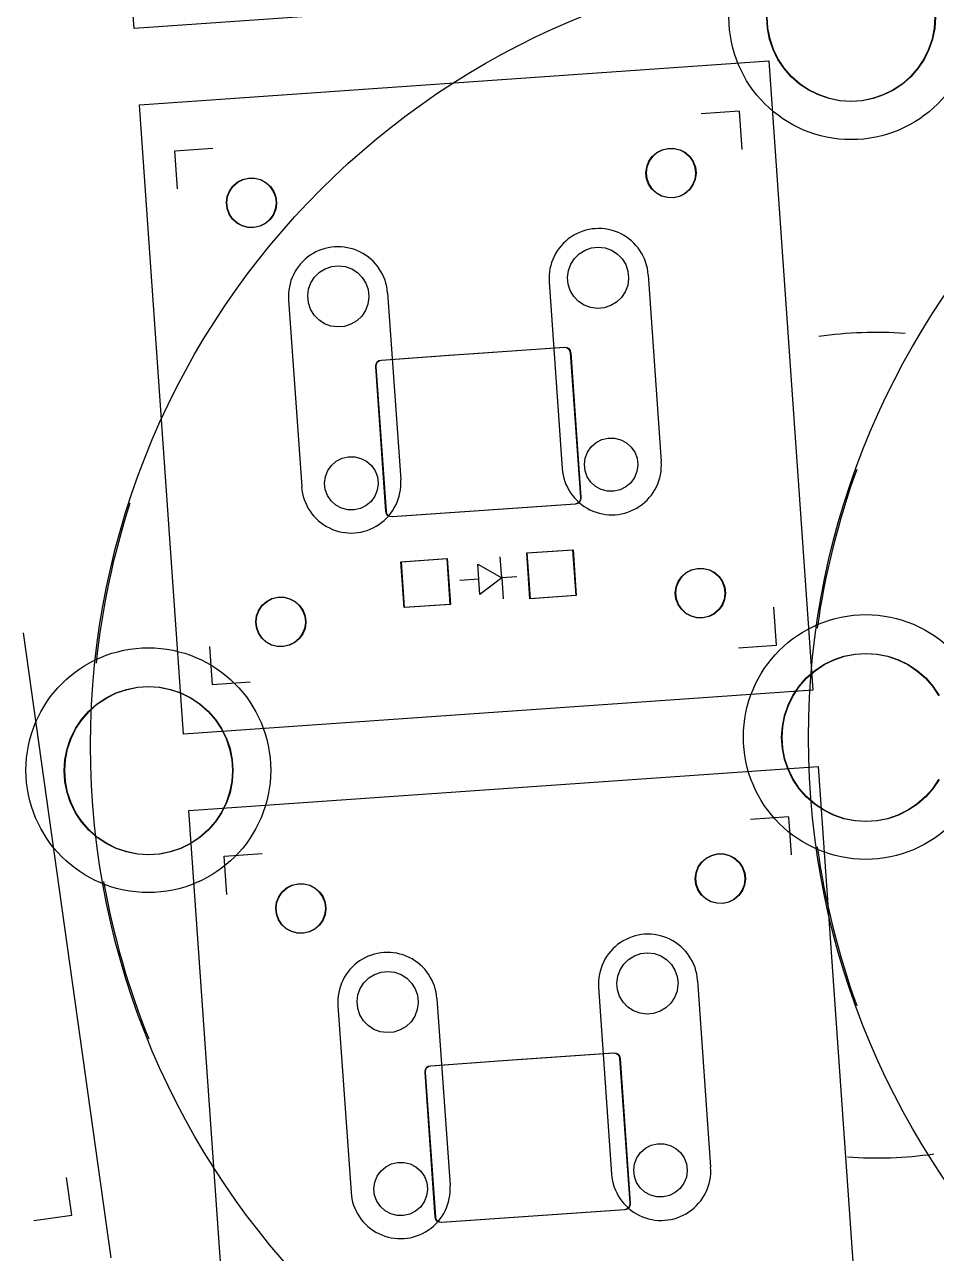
# Model space of a CAD drawing. Header units: inches. Extents: x 5 to 159, y 7 to 116.
# Drawn here: x 46.82 to 70.67, y 54.48 to 86.62 of the extents above; entities that cross this region are included whole.
import ezdxf

# ---------------------------------------------------------------- set-up
doc = ezdxf.new("R2010")
doc.units = ezdxf.units.IN
doc.header["$MEASUREMENT"] = 0
doc.layers.get('0').update_dxf_attribs({"color": 1})
doc.layers.add('KICAD_EXPORT', color=12, linetype='Continuous')
doc.layers.add('OUTLINE_CURVED', color=6, linetype='Continuous')

# ---------------------------------------------------------------- blocks, each defined once
blk = doc.blocks.new('switch')
for p, q in [((79.189, 28.239), (79.191, 23.339)), ((81.787, 28.239), (81.788, 23.34)), ((86.023, 28.239), (86.022, 23.34)), ((88.621, 28.239), (88.619, 23.339))]:
    blk.add_line(p, q)
for centre, start, end in [((80.488, 28.239), 0, 180.0351), ((87.322, 28.239), 359.9649, 180), ((80.489, 23.339), 180.0175, 0.0175), ((87.321, 23.339), 179.9825, 359.9825)]:
    blk.add_arc(centre, 1.299, start, end)

msp = doc.modelspace()

# ---------------------------------------------------------------- linework, layer by layer
at = {"layer": 'KICAD_EXPORT', "linetype": 'Continuous'}
for p, q in [((49.683, 86.514), (48.532, 102.974)), ((66.143, 87.665), (49.683, 86.514)), ((66.247, 86.521), (66.228, 86.808)), ((66.259, 86.521), (66.24, 86.808)), ((70.628, 86.808), (70.609, 86.521)), ((70.64, 86.808), (70.621, 86.521)), ((66.303, 86.239), (66.247, 86.521)), ((66.315, 86.239), (66.259, 86.521)), ((70.609, 86.521), (70.553, 86.239)), ((70.621, 86.521), (70.565, 86.239)), ((66.395, 85.966), (66.303, 86.239)), ((66.407, 85.966), (66.315, 86.239)), ((70.553, 86.239), (70.46, 85.966)), ((70.565, 86.239), (70.472, 85.966)), ((66.523, 85.708), (66.395, 85.966)), ((66.535, 85.708), (66.407, 85.966)), ((70.46, 85.966), (70.333, 85.708)), ((70.472, 85.966), (70.345, 85.708)), ((49.822, 84.519), (66.282, 85.67)), ((66.282, 85.67), (67.433, 69.21)), ((66.682, 85.469), (66.523, 85.708)), ((66.694, 85.469), (66.535, 85.708)), ((70.333, 85.708), (70.173, 85.469)), ((70.345, 85.708), (70.185, 85.469)), ((66.872, 85.253), (66.682, 85.469)), ((66.884, 85.253), (66.694, 85.469)), ((67.088, 85.063), (66.872, 85.253)), ((67.1, 85.063), (66.884, 85.253)), ((69.983, 85.253), (69.767, 85.063)), ((69.995, 85.253), (69.779, 85.063)), ((70.173, 85.469), (69.983, 85.253)), ((70.185, 85.469), (69.995, 85.253)), ((67.328, 84.903), (67.088, 85.063)), ((67.34, 84.903), (67.1, 85.063)), ((67.586, 84.776), (67.328, 84.903)), ((67.598, 84.776), (67.34, 84.903)), ((69.528, 84.903), (69.27, 84.776)), ((69.54, 84.903), (69.282, 84.776)), ((69.767, 85.063), (69.528, 84.903)), ((69.779, 85.063), (69.54, 84.903)), ((67.858, 84.683), (67.586, 84.776)), ((67.87, 84.683), (67.598, 84.776)), ((68.141, 84.627), (67.858, 84.683)), ((68.153, 84.627), (67.87, 84.683)), ((68.428, 84.608), (68.141, 84.627)), ((68.44, 84.608), (68.153, 84.627)), ((68.715, 84.627), (68.428, 84.608)), ((68.727, 84.627), (68.44, 84.608)), ((68.997, 84.683), (68.715, 84.627)), ((69.009, 84.683), (68.727, 84.627)), ((69.27, 84.776), (68.997, 84.683)), ((69.282, 84.776), (69.009, 84.683)), ((50.973, 68.059), (49.822, 84.519)), ((65.51, 84.351), (64.513, 84.282)), ((65.51, 84.351), (65.58, 83.354)), ((50.746, 83.319), (51.744, 83.389)), ((50.816, 82.321), (50.746, 83.319)), ((63.236, 83.17), (63.353, 83.272)), ((63.248, 83.17), (63.365, 83.272)), ((63.353, 83.272), (63.492, 83.344)), ((63.365, 83.272), (63.504, 83.344)), ((63.492, 83.344), (63.644, 83.38)), ((63.504, 83.344), (63.656, 83.38)), ((63.644, 83.38), (63.8, 83.38)), ((63.656, 83.38), (63.812, 83.38)), ((63.8, 83.38), (63.952, 83.342)), ((63.812, 83.38), (63.964, 83.342)), ((63.952, 83.342), (64.09, 83.269)), ((63.964, 83.342), (64.102, 83.269)), ((64.09, 83.269), (64.206, 83.165)), ((64.102, 83.269), (64.218, 83.165)), ((63.089, 82.896), (63.146, 83.042)), ((63.101, 82.896), (63.158, 83.042)), ((63.146, 83.042), (63.236, 83.17)), ((63.158, 83.042), (63.248, 83.17)), ((64.206, 83.165), (64.295, 83.036)), ((64.218, 83.165), (64.307, 83.036)), ((64.295, 83.036), (64.35, 82.89)), ((64.307, 83.036), (64.362, 82.89)), ((52.52, 82.564), (52.672, 82.601)), ((52.532, 82.564), (52.684, 82.601)), ((52.672, 82.601), (52.828, 82.6)), ((52.684, 82.601), (52.84, 82.6)), ((52.828, 82.6), (52.979, 82.562)), ((52.84, 82.6), (52.991, 82.562)), ((63.069, 82.742), (63.089, 82.896)), ((63.086, 82.586), (63.069, 82.742)), ((63.081, 82.742), (63.101, 82.896)), ((63.098, 82.586), (63.081, 82.742)), ((64.369, 82.721), (64.347, 82.567)), ((64.35, 82.89), (64.369, 82.735)), ((64.381, 82.721), (64.359, 82.567)), ((64.362, 82.89), (64.381, 82.735)), ((64.369, 82.735), (64.369, 82.721)), ((64.381, 82.735), (64.381, 82.721)), ((52.174, 82.262), (52.263, 82.39)), ((52.186, 82.262), (52.275, 82.39)), ((52.263, 82.39), (52.381, 82.493)), ((52.275, 82.39), (52.393, 82.493)), ((52.381, 82.493), (52.52, 82.564)), ((52.393, 82.493), (52.532, 82.564)), ((52.979, 82.562), (53.117, 82.489)), ((52.991, 82.562), (53.129, 82.489)), ((53.117, 82.489), (53.234, 82.385)), ((53.129, 82.489), (53.246, 82.385)), ((53.234, 82.385), (53.322, 82.256)), ((53.246, 82.385), (53.334, 82.256)), ((63.14, 82.44), (63.086, 82.586)), ((63.152, 82.44), (63.098, 82.586)), ((63.227, 82.31), (63.14, 82.44)), ((63.239, 82.31), (63.152, 82.44)), ((63.342, 82.205), (63.227, 82.31)), ((63.354, 82.205), (63.239, 82.31)), ((64.197, 82.295), (64.078, 82.193)), ((64.209, 82.295), (64.09, 82.193)), ((64.288, 82.422), (64.197, 82.295)), ((64.3, 82.422), (64.209, 82.295)), ((64.347, 82.567), (64.288, 82.422)), ((64.359, 82.567), (64.3, 82.422)), ((52.096, 81.962), (52.117, 82.117)), ((52.114, 81.807), (52.096, 81.962)), ((52.108, 81.962), (52.129, 82.117)), ((52.126, 81.807), (52.108, 81.962)), ((52.117, 82.117), (52.174, 82.262)), ((52.129, 82.117), (52.186, 82.262)), ((53.322, 82.256), (53.378, 82.11)), ((53.334, 82.256), (53.39, 82.11)), ((53.378, 82.11), (53.396, 81.955)), ((53.39, 82.11), (53.408, 81.955)), ((53.396, 81.955), (53.396, 81.942)), ((53.408, 81.955), (53.408, 81.942)), ((63.479, 82.13), (63.342, 82.205)), ((63.491, 82.13), (63.354, 82.205)), ((63.631, 82.091), (63.479, 82.13)), ((63.643, 82.091), (63.491, 82.13)), ((63.787, 82.088), (63.631, 82.091)), ((63.799, 82.088), (63.643, 82.091)), ((63.939, 82.123), (63.787, 82.088)), ((63.951, 82.123), (63.799, 82.088)), ((64.078, 82.193), (63.939, 82.123)), ((64.09, 82.193), (63.951, 82.123)), ((52.167, 81.66), (52.114, 81.807)), ((52.179, 81.66), (52.126, 81.807)), ((52.254, 81.53), (52.167, 81.66)), ((52.266, 81.53), (52.179, 81.66)), ((53.316, 81.642), (53.225, 81.515)), ((53.328, 81.642), (53.237, 81.515)), ((53.374, 81.787), (53.316, 81.642)), ((53.386, 81.787), (53.328, 81.642)), ((53.396, 81.942), (53.374, 81.787)), ((53.408, 81.942), (53.386, 81.787)), ((52.37, 81.425), (52.254, 81.53)), ((52.382, 81.425), (52.266, 81.53)), ((52.507, 81.351), (52.37, 81.425)), ((52.519, 81.351), (52.382, 81.425)), ((52.658, 81.311), (52.507, 81.351)), ((52.67, 81.311), (52.519, 81.351)), ((52.814, 81.309), (52.658, 81.311)), ((52.826, 81.309), (52.67, 81.311)), ((52.967, 81.344), (52.814, 81.309)), ((52.979, 81.344), (52.826, 81.309)), ((53.106, 81.414), (52.967, 81.344)), ((53.118, 81.414), (52.979, 81.344)), ((53.225, 81.515), (53.106, 81.414)), ((53.237, 81.515), (53.118, 81.414)), ((61.325, 80.625), (61.477, 80.719)), ((61.477, 80.719), (61.645, 80.776)), ((61.645, 80.776), (61.823, 80.795)), ((61.823, 80.795), (62, 80.774)), ((62, 80.774), (62.168, 80.714)), ((62.168, 80.714), (62.319, 80.618)), ((61.04, 80.183), (61.101, 80.35)), ((61.101, 80.35), (61.197, 80.5)), ((61.197, 80.5), (61.325, 80.625)), ((62.319, 80.618), (62.444, 80.492)), ((62.444, 80.492), (62.539, 80.34)), ((54.403, 80.014), (54.53, 80.138)), ((54.53, 80.138), (54.682, 80.232)), ((54.682, 80.232), (54.851, 80.289)), ((54.851, 80.289), (55.028, 80.308)), ((55.028, 80.308), (55.205, 80.287)), ((55.205, 80.287), (55.373, 80.227)), ((55.373, 80.227), (55.524, 80.131)), ((55.524, 80.131), (55.65, 80.005)), ((61.017, 80.006), (61.04, 80.183)), ((62.539, 80.34), (62.597, 80.172)), ((62.597, 80.172), (62.617, 79.995)), ((54.245, 79.696), (54.306, 79.864)), ((54.306, 79.864), (54.403, 80.014)), ((55.65, 80.005), (55.744, 79.854)), ((55.744, 79.854), (55.803, 79.685)), ((61.035, 79.828), (61.017, 80.006)), ((61.091, 79.659), (61.035, 79.828)), ((62.592, 79.796), (62.529, 79.629)), ((62.617, 79.972), (62.592, 79.796)), ((62.617, 79.995), (62.617, 79.972)), ((54.223, 79.519), (54.245, 79.696)), ((54.24, 79.342), (54.223, 79.519)), ((55.822, 79.486), (55.798, 79.309)), ((55.803, 79.685), (55.823, 79.508)), ((55.823, 79.508), (55.822, 79.486)), ((61.183, 79.507), (61.091, 79.659)), ((61.307, 79.378), (61.183, 79.507)), ((62.43, 79.48), (62.301, 79.357)), ((62.529, 79.629), (62.43, 79.48)), ((54.296, 79.172), (54.24, 79.342)), ((54.389, 79.02), (54.296, 79.172)), ((55.734, 79.142), (55.635, 78.994)), ((55.798, 79.309), (55.734, 79.142)), ((61.457, 79.281), (61.307, 79.378)), ((61.624, 79.218), (61.457, 79.281)), ((61.8, 79.195), (61.624, 79.218)), ((61.978, 79.211), (61.8, 79.195)), ((62.148, 79.266), (61.978, 79.211)), ((62.301, 79.357), (62.148, 79.266)), ((54.513, 78.892), (54.389, 79.02)), ((54.662, 78.794), (54.513, 78.892)), ((54.829, 78.732), (54.662, 78.794)), ((55.353, 78.779), (55.184, 78.724)), ((55.506, 78.871), (55.353, 78.779)), ((55.635, 78.994), (55.506, 78.871)), ((55.006, 78.708), (54.829, 78.732)), ((55.184, 78.724), (55.006, 78.708)), ((58.562, 78.013), (60.942, 78.179)), ((58.579, 78.015), (60.93, 78.179)), ((60.93, 78.179), (60.988, 78.172)), ((60.942, 78.179), (61, 78.172)), ((60.988, 78.172), (61.039, 78.143)), ((61, 78.172), (61.051, 78.143)), ((61.039, 78.143), (61.074, 78.096)), ((61.051, 78.143), (61.086, 78.096)), ((56.01, 77.742), (56.039, 77.793)), ((56.022, 77.742), (56.051, 77.793)), ((56.039, 77.793), (56.042, 77.795)), ((56.042, 77.795), (56.085, 77.829)), ((56.051, 77.793), (56.069, 77.807)), ((56.069, 77.807), (56.097, 77.829)), ((56.085, 77.829), (56.141, 77.844)), ((56.097, 77.829), (56.153, 77.844)), ((56.141, 77.844), (58.037, 77.977)), ((56.141, 77.844), (56.141, 77.844)), ((56.153, 77.844), (58.049, 77.977)), ((56.153, 77.844), (56.153, 77.844)), ((58.037, 77.977), (58.579, 78.015)), ((58.037, 77.977), (58.037, 77.977)), ((58.049, 77.977), (58.562, 78.013)), ((58.049, 77.977), (58.049, 77.977)), ((61.074, 78.096), (61.088, 78.045)), ((61.086, 78.096), (61.1, 78.045)), ((61.088, 78.045), (61.09, 78.04)), ((61.09, 78.04), (61.091, 78.028)), ((61.091, 78.028), (61.091, 78.028)), ((61.091, 78.028), (61.355, 74.249)), ((61.1, 78.045), (61.102, 78.04)), ((61.102, 78.04), (61.103, 78.028)), ((61.103, 78.028), (61.103, 78.028)), ((61.103, 78.028), (61.367, 74.249)), ((56.002, 77.684), (56.01, 77.742)), ((56.003, 77.672), (56.002, 77.684)), ((56.002, 77.684), (56.002, 77.684)), ((56.268, 73.881), (56.003, 77.672)), ((56.003, 77.672), (56.003, 77.672)), ((56.003, 77.672), (56.003, 77.672)), ((56.014, 77.684), (56.022, 77.742)), ((56.015, 77.672), (56.014, 77.684)), ((56.014, 77.684), (56.014, 77.684)), ((56.28, 73.881), (56.015, 77.672)), ((56.015, 77.672), (56.015, 77.672)), ((56.015, 77.672), (56.015, 77.672)), ((61.542, 75.437), (61.639, 75.575)), ((61.639, 75.575), (61.766, 75.686)), ((61.766, 75.686), (61.915, 75.763)), ((61.915, 75.763), (62.079, 75.802)), ((62.079, 75.802), (62.247, 75.801)), ((62.247, 75.801), (62.41, 75.76)), ((62.41, 75.76), (62.559, 75.681)), ((62.559, 75.681), (62.684, 75.569)), ((62.684, 75.569), (62.779, 75.431)), ((54.971, 75.199), (55.12, 75.276)), ((55.12, 75.276), (55.284, 75.315)), ((55.284, 75.315), (55.452, 75.314)), ((55.452, 75.314), (55.615, 75.273)), ((55.615, 75.273), (55.764, 75.195)), ((61.459, 75.114), (61.481, 75.281)), ((61.481, 75.281), (61.542, 75.437)), ((62.779, 75.431), (62.839, 75.274)), ((62.839, 75.274), (62.859, 75.107)), ((54.686, 74.794), (54.748, 74.951)), ((54.748, 74.951), (54.844, 75.088)), ((54.844, 75.088), (54.971, 75.199)), ((55.764, 75.195), (55.89, 75.083)), ((55.89, 75.083), (55.985, 74.944)), ((55.985, 74.944), (56.044, 74.787)), ((61.478, 74.947), (61.459, 75.114)), ((61.535, 74.789), (61.478, 74.947)), ((62.835, 74.925), (62.772, 74.769)), ((62.859, 75.092), (62.835, 74.925)), ((62.859, 75.107), (62.859, 75.092)), ((54.665, 74.627), (54.686, 74.794)), ((54.683, 74.46), (54.665, 74.627)), ((56.064, 74.605), (56.041, 74.439)), ((56.044, 74.787), (56.064, 74.62)), ((56.064, 74.62), (56.064, 74.605)), ((61.629, 74.649), (61.535, 74.789)), ((61.754, 74.536), (61.629, 74.649)), ((62.674, 74.633), (62.546, 74.524)), ((62.772, 74.769), (62.674, 74.633)), ((54.741, 74.302), (54.683, 74.46)), ((54.835, 74.163), (54.741, 74.302)), ((55.978, 74.283), (55.88, 74.146)), ((56.041, 74.439), (55.978, 74.283)), ((61.355, 74.249), (61.355, 74.249)), ((61.355, 74.249), (61.355, 74.249)), ((61.355, 74.249), (61.356, 74.237)), ((61.367, 74.249), (61.367, 74.249)), ((61.367, 74.249), (61.367, 74.249)), ((61.367, 74.249), (61.368, 74.237)), ((61.901, 74.456), (61.754, 74.536)), ((62.064, 74.413), (61.901, 74.456)), ((62.232, 74.41), (62.064, 74.413)), ((62.396, 74.448), (62.232, 74.41)), ((62.546, 74.524), (62.396, 74.448)), ((54.959, 74.049), (54.835, 74.163)), ((55.107, 73.969), (54.959, 74.049)), ((55.269, 73.926), (55.107, 73.969)), ((55.438, 73.924), (55.269, 73.926)), ((55.602, 73.961), (55.438, 73.924)), ((55.752, 74.037), (55.602, 73.961)), ((55.88, 74.146), (55.752, 74.037)), ((61.217, 74.077), (56.428, 73.742)), ((61.229, 74.077), (56.44, 73.742)), ((61.273, 74.092), (61.217, 74.077)), ((61.217, 74.077), (61.217, 74.077)), ((61.285, 74.092), (61.229, 74.077)), ((61.229, 74.077), (61.229, 74.077)), ((61.319, 74.128), (61.273, 74.092)), ((61.331, 74.128), (61.285, 74.092)), ((61.348, 74.179), (61.319, 74.128)), ((61.36, 74.179), (61.331, 74.128)), ((61.356, 74.237), (61.348, 74.179)), ((61.368, 74.237), (61.36, 74.179)), ((56.284, 73.825), (56.268, 73.881)), ((56.296, 73.825), (56.28, 73.881)), ((56.319, 73.778), (56.284, 73.825)), ((56.331, 73.778), (56.296, 73.825)), ((56.37, 73.749), (56.319, 73.778)), ((56.382, 73.749), (56.331, 73.778)), ((56.428, 73.742), (56.37, 73.749)), ((56.44, 73.742), (56.382, 73.749)), ((56.661, 72.568), (57.858, 72.651)), ((56.673, 72.568), (57.87, 72.651)), ((57.858, 72.651), (57.942, 71.454)), ((57.87, 72.651), (57.954, 71.454)), ((59.296, 72.151), (59.258, 72.699)), ((59.953, 72.798), (61.15, 72.882)), ((60.036, 71.601), (59.953, 72.798)), ((59.965, 72.798), (61.162, 72.882)), ((60.048, 71.601), (59.965, 72.798)), ((61.15, 72.882), (61.234, 71.685)), ((61.162, 72.882), (61.246, 71.685)), ((56.744, 71.371), (56.661, 72.568)), ((56.756, 71.371), (56.673, 72.568)), ((58.67, 72.508), (59.296, 72.151)), ((58.726, 71.71), (58.67, 72.508)), ((64.122, 72.287), (64.26, 72.359)), ((64.134, 72.287), (64.272, 72.359)), ((64.26, 72.359), (64.412, 72.395)), ((64.272, 72.359), (64.424, 72.395)), ((64.412, 72.395), (64.568, 72.394)), ((64.424, 72.395), (64.58, 72.394)), ((64.568, 72.394), (64.72, 72.356)), ((64.58, 72.394), (64.732, 72.356)), ((64.72, 72.356), (64.858, 72.283)), ((64.732, 72.356), (64.87, 72.283)), ((58.698, 72.109), (58.199, 72.074)), ((59.296, 72.151), (58.726, 71.71)), ((59.695, 72.178), (59.296, 72.151)), ((59.296, 72.151), (59.335, 71.602)), ((63.857, 71.911), (63.914, 72.056)), ((63.869, 71.911), (63.926, 72.056)), ((63.914, 72.056), (64.004, 72.184)), ((63.926, 72.056), (64.016, 72.184)), ((64.004, 72.184), (64.122, 72.287)), ((64.016, 72.184), (64.134, 72.287)), ((64.858, 72.283), (64.975, 72.179)), ((64.87, 72.283), (64.987, 72.179)), ((64.975, 72.179), (65.063, 72.05)), ((64.987, 72.179), (65.075, 72.05)), ((65.063, 72.05), (65.118, 71.904)), ((65.075, 72.05), (65.13, 71.904)), ((61.234, 71.685), (60.036, 71.601)), ((61.246, 71.685), (60.048, 71.601)), ((63.837, 71.756), (63.857, 71.911)), ((63.854, 71.601), (63.837, 71.756)), ((63.849, 71.756), (63.869, 71.911)), ((63.866, 71.601), (63.849, 71.756)), ((65.137, 71.736), (65.115, 71.581)), ((65.118, 71.904), (65.137, 71.749)), ((65.149, 71.736), (65.127, 71.581)), ((65.13, 71.904), (65.149, 71.749)), ((65.137, 71.749), (65.137, 71.736)), ((65.149, 71.749), (65.149, 71.736)), ((52.94, 71.301), (53.03, 71.429)), ((52.952, 71.301), (53.042, 71.429)), ((53.03, 71.429), (53.148, 71.532)), ((53.042, 71.429), (53.16, 71.532)), ((53.148, 71.532), (53.286, 71.604)), ((53.16, 71.532), (53.298, 71.604)), ((53.286, 71.604), (53.438, 71.64)), ((53.298, 71.604), (53.45, 71.64)), ((53.438, 71.64), (53.594, 71.639)), ((53.45, 71.64), (53.606, 71.639)), ((53.594, 71.639), (53.746, 71.601)), ((53.606, 71.639), (53.758, 71.601)), ((53.746, 71.601), (53.884, 71.528)), ((53.758, 71.601), (53.896, 71.528)), ((53.884, 71.528), (54, 71.424)), ((53.896, 71.528), (54.012, 71.424)), ((54, 71.424), (54.089, 71.295)), ((54.012, 71.424), (54.101, 71.295)), ((57.942, 71.454), (56.744, 71.371)), ((57.954, 71.454), (56.756, 71.371)), ((63.908, 71.454), (63.854, 71.601)), ((63.92, 71.454), (63.866, 71.601)), ((63.995, 71.325), (63.908, 71.454)), ((64.007, 71.325), (63.92, 71.454)), ((65.057, 71.436), (64.965, 71.309)), ((65.069, 71.436), (64.977, 71.309)), ((65.115, 71.581), (65.057, 71.436)), ((65.127, 71.581), (65.069, 71.436)), ((66.487, 70.385), (66.417, 71.383)), ((52.863, 71.001), (52.883, 71.156)), ((52.875, 71.001), (52.895, 71.156)), ((52.883, 71.156), (52.94, 71.301)), ((52.895, 71.156), (52.952, 71.301)), ((54.089, 71.295), (54.144, 71.149)), ((54.101, 71.295), (54.156, 71.149)), ((54.144, 71.149), (54.163, 70.994)), ((54.156, 71.149), (54.175, 70.994)), ((64.11, 71.219), (63.995, 71.325)), ((64.122, 71.219), (64.007, 71.325)), ((64.248, 71.145), (64.11, 71.219)), ((64.26, 71.145), (64.122, 71.219)), ((64.399, 71.105), (64.248, 71.145)), ((64.411, 71.105), (64.26, 71.145)), ((64.555, 71.103), (64.399, 71.105)), ((64.567, 71.103), (64.411, 71.105)), ((64.707, 71.138), (64.555, 71.103)), ((64.719, 71.138), (64.567, 71.103)), ((64.847, 71.208), (64.707, 71.138)), ((64.859, 71.208), (64.719, 71.138)), ((64.965, 71.309), (64.847, 71.208)), ((64.977, 71.309), (64.859, 71.208)), ((46.78, 70.707), (49.076, 54.367)), ((52.88, 70.846), (52.863, 71.001)), ((52.892, 70.846), (52.875, 71.001)), ((52.934, 70.699), (52.88, 70.846)), ((52.946, 70.699), (52.892, 70.846)), ((54.141, 70.826), (54.082, 70.681)), ((54.153, 70.826), (54.094, 70.681)), ((54.163, 70.981), (54.141, 70.826)), ((54.175, 70.981), (54.153, 70.826)), ((54.163, 70.994), (54.163, 70.981)), ((54.175, 70.994), (54.175, 70.981)), ((53.021, 70.57), (52.934, 70.699)), ((53.033, 70.57), (52.946, 70.699)), ((53.136, 70.464), (53.021, 70.57)), ((53.148, 70.464), (53.033, 70.57)), ((53.274, 70.39), (53.136, 70.464)), ((53.286, 70.39), (53.148, 70.464)), ((53.425, 70.35), (53.274, 70.39)), ((53.437, 70.35), (53.286, 70.39)), ((53.873, 70.453), (53.733, 70.383)), ((53.885, 70.453), (53.745, 70.383)), ((53.991, 70.554), (53.873, 70.453)), ((54.003, 70.554), (53.885, 70.453)), ((54.082, 70.681), (53.991, 70.554)), ((54.094, 70.681), (54.003, 70.554)), ((65.489, 70.316), (66.487, 70.385)), ((51.653, 70.351), (51.723, 69.353)), ((53.581, 70.348), (53.425, 70.35)), ((53.593, 70.348), (53.437, 70.35)), ((53.733, 70.383), (53.581, 70.348)), ((53.745, 70.383), (53.593, 70.348)), ((67.977, 70.005), (68.249, 70.098)), ((67.989, 70.005), (68.261, 70.098)), ((68.249, 70.098), (68.532, 70.154)), ((68.261, 70.098), (68.544, 70.154)), ((68.532, 70.154), (68.819, 70.173)), ((68.544, 70.154), (68.831, 70.173)), ((68.819, 70.173), (69.106, 70.154)), ((68.831, 70.173), (69.118, 70.154)), ((69.106, 70.154), (69.388, 70.098)), ((69.118, 70.154), (69.4, 70.098)), ((69.388, 70.098), (69.661, 70.005)), ((69.4, 70.098), (69.673, 70.005)), ((67.48, 69.718), (67.719, 69.878)), ((67.492, 69.718), (67.731, 69.878)), ((67.719, 69.878), (67.977, 70.005)), ((67.731, 69.878), (67.989, 70.005)), ((69.661, 70.005), (69.919, 69.878)), ((69.673, 70.005), (69.931, 69.878)), ((69.919, 69.878), (70.158, 69.718)), ((69.931, 69.878), (70.17, 69.718)), ((52.721, 69.423), (51.723, 69.353)), ((67.073, 69.312), (67.263, 69.528)), ((67.085, 69.312), (67.275, 69.528)), ((67.263, 69.528), (67.48, 69.718)), ((67.275, 69.528), (67.492, 69.718)), ((70.158, 69.718), (70.374, 69.528)), ((70.17, 69.718), (70.386, 69.528)), ((70.374, 69.528), (70.564, 69.312)), ((70.386, 69.528), (70.576, 69.312)), ((48.954, 69.01), (49.212, 69.137)), ((48.966, 69.01), (49.224, 69.137)), ((49.212, 69.137), (49.485, 69.23)), ((49.224, 69.137), (49.497, 69.23)), ((49.485, 69.23), (49.767, 69.286)), ((49.497, 69.23), (49.779, 69.286)), ((49.767, 69.286), (50.054, 69.305)), ((49.779, 69.286), (50.066, 69.305)), ((50.054, 69.305), (50.341, 69.286)), ((50.066, 69.305), (50.353, 69.286)), ((50.341, 69.286), (50.624, 69.23)), ((50.353, 69.286), (50.636, 69.23)), ((50.624, 69.23), (50.896, 69.137)), ((50.636, 69.23), (50.908, 69.137)), ((50.896, 69.137), (51.154, 69.01)), ((50.908, 69.137), (51.166, 69.01)), ((67.433, 69.21), (50.973, 68.059)), ((66.914, 69.073), (67.073, 69.312)), ((66.926, 69.073), (67.085, 69.312)), ((70.564, 69.312), (70.724, 69.073)), ((70.576, 69.312), (70.736, 69.073)), ((48.499, 68.661), (48.715, 68.85)), ((48.511, 68.661), (48.727, 68.85)), ((48.715, 68.85), (48.954, 69.01)), ((48.727, 68.85), (48.966, 69.01)), ((51.154, 69.01), (51.393, 68.85)), ((51.166, 69.01), (51.405, 68.85)), ((51.393, 68.85), (51.61, 68.661)), ((51.405, 68.85), (51.622, 68.661)), ((66.694, 68.542), (66.786, 68.815)), ((66.706, 68.542), (66.798, 68.815)), ((66.786, 68.815), (66.914, 69.073)), ((66.798, 68.815), (66.926, 69.073)), ((48.309, 68.444), (48.499, 68.661)), ((48.321, 68.444), (48.511, 68.661)), ((51.61, 68.661), (51.8, 68.444)), ((51.622, 68.661), (51.812, 68.444)), ((66.638, 68.26), (66.694, 68.542)), ((66.65, 68.26), (66.706, 68.542)), ((48.022, 67.947), (48.149, 68.205)), ((48.034, 67.947), (48.161, 68.205)), ((48.149, 68.205), (48.309, 68.444)), ((48.161, 68.205), (48.321, 68.444)), ((51.8, 68.444), (51.959, 68.205)), ((51.812, 68.444), (51.971, 68.205)), ((51.959, 68.205), (52.087, 67.947)), ((51.971, 68.205), (52.099, 67.947)), ((66.619, 67.973), (66.638, 68.26)), ((66.631, 67.973), (66.65, 68.26)), ((47.929, 67.674), (48.022, 67.947)), ((47.941, 67.674), (48.034, 67.947)), ((52.087, 67.947), (52.179, 67.674)), ((52.099, 67.947), (52.191, 67.674)), ((66.638, 67.686), (66.619, 67.973)), ((66.65, 67.686), (66.631, 67.973)), ((47.873, 67.392), (47.929, 67.674)), ((47.885, 67.392), (47.941, 67.674)), ((52.179, 67.674), (52.235, 67.392)), ((52.191, 67.674), (52.247, 67.392)), ((66.694, 67.403), (66.638, 67.686)), ((66.706, 67.403), (66.65, 67.686)), ((47.854, 67.105), (47.873, 67.392)), ((47.866, 67.105), (47.885, 67.392)), ((51.113, 66.064), (67.573, 67.215)), ((52.235, 67.392), (52.254, 67.105)), ((52.247, 67.392), (52.266, 67.105)), ((66.786, 67.131), (66.694, 67.403)), ((66.798, 67.131), (66.706, 67.403)), ((67.573, 67.215), (68.724, 50.755)), ((47.873, 66.818), (47.854, 67.105)), ((47.885, 66.818), (47.866, 67.105)), ((52.254, 67.105), (52.235, 66.818)), ((52.266, 67.105), (52.247, 66.818)), ((66.914, 66.873), (66.786, 67.131)), ((66.926, 66.873), (66.798, 67.131)), ((67.073, 66.633), (66.914, 66.873)), ((67.085, 66.633), (66.926, 66.873)), ((70.724, 66.873), (70.564, 66.633)), ((70.736, 66.873), (70.576, 66.633)), ((47.929, 66.536), (47.873, 66.818)), ((47.941, 66.536), (47.885, 66.818)), ((48.022, 66.263), (47.929, 66.536)), ((48.034, 66.263), (47.941, 66.536)), ((52.179, 66.536), (52.087, 66.263)), ((52.191, 66.536), (52.099, 66.263)), ((52.235, 66.818), (52.179, 66.536)), ((52.247, 66.818), (52.191, 66.536)), ((67.263, 66.417), (67.073, 66.633)), ((67.275, 66.417), (67.085, 66.633)), ((70.564, 66.633), (70.374, 66.417)), ((70.576, 66.633), (70.386, 66.417)), ((48.149, 66.005), (48.022, 66.263)), ((48.161, 66.005), (48.034, 66.263)), ((52.087, 66.263), (51.959, 66.005)), ((52.099, 66.263), (51.971, 66.005)), ((67.48, 66.227), (67.263, 66.417)), ((67.492, 66.227), (67.275, 66.417)), ((67.719, 66.068), (67.48, 66.227)), ((67.731, 66.068), (67.492, 66.227)), ((70.158, 66.227), (69.919, 66.068)), ((70.17, 66.227), (69.931, 66.068)), ((70.374, 66.417), (70.158, 66.227)), ((70.386, 66.417), (70.17, 66.227)), ((48.309, 65.766), (48.149, 66.005)), ((48.321, 65.766), (48.161, 66.005)), ((52.264, 49.604), (51.113, 66.064)), ((51.959, 66.005), (51.8, 65.766)), ((51.971, 66.005), (51.812, 65.766)), ((66.801, 65.896), (65.803, 65.827)), ((66.801, 65.896), (66.871, 64.899)), ((67.977, 65.94), (67.719, 66.068)), ((67.989, 65.94), (67.731, 66.068)), ((68.249, 65.848), (67.977, 65.94)), ((68.261, 65.848), (67.989, 65.94)), ((69.661, 65.94), (69.388, 65.848)), ((69.673, 65.94), (69.4, 65.848)), ((69.919, 66.068), (69.661, 65.94)), ((69.931, 66.068), (69.673, 65.94)), ((48.499, 65.549), (48.309, 65.766)), ((48.511, 65.549), (48.321, 65.766)), ((51.8, 65.766), (51.61, 65.549)), ((51.812, 65.766), (51.622, 65.549)), ((68.532, 65.792), (68.249, 65.848)), ((68.544, 65.792), (68.261, 65.848)), ((68.819, 65.773), (68.532, 65.792)), ((68.831, 65.773), (68.544, 65.792)), ((69.106, 65.792), (68.819, 65.773)), ((69.118, 65.792), (68.831, 65.773)), ((69.388, 65.848), (69.106, 65.792)), ((69.4, 65.848), (69.118, 65.792)), ((48.715, 65.36), (48.499, 65.549)), ((48.727, 65.36), (48.511, 65.549)), ((48.954, 65.2), (48.715, 65.36)), ((48.966, 65.2), (48.727, 65.36)), ((51.393, 65.36), (51.154, 65.2)), ((51.405, 65.36), (51.166, 65.2)), ((51.61, 65.549), (51.393, 65.36)), ((51.622, 65.549), (51.405, 65.36)), ((49.212, 65.072), (48.954, 65.2)), ((49.224, 65.072), (48.966, 65.2)), ((49.485, 64.98), (49.212, 65.072)), ((49.497, 64.98), (49.224, 65.072)), ((49.767, 64.924), (49.485, 64.98)), ((49.779, 64.924), (49.497, 64.98)), ((50.054, 64.905), (49.767, 64.924)), ((50.066, 64.905), (49.779, 64.924)), ((50.341, 64.924), (50.054, 64.905)), ((50.353, 64.924), (50.066, 64.905)), ((50.624, 64.98), (50.341, 64.924)), ((50.636, 64.98), (50.353, 64.924)), ((50.896, 65.072), (50.624, 64.98)), ((50.908, 65.072), (50.636, 64.98)), ((51.154, 65.2), (50.896, 65.072)), ((51.166, 65.2), (50.908, 65.072)), ((52.037, 64.864), (53.035, 64.934)), ((64.783, 64.889), (64.935, 64.926)), ((64.795, 64.889), (64.947, 64.926)), ((64.935, 64.926), (65.091, 64.925)), ((64.947, 64.926), (65.103, 64.925)), ((65.091, 64.925), (65.242, 64.887)), ((65.103, 64.925), (65.254, 64.887)), ((52.107, 63.866), (52.037, 64.864)), ((64.436, 64.587), (64.526, 64.715)), ((64.448, 64.587), (64.538, 64.715)), ((64.526, 64.715), (64.644, 64.818)), ((64.538, 64.715), (64.656, 64.818)), ((64.644, 64.818), (64.783, 64.889)), ((64.656, 64.818), (64.795, 64.889)), ((65.242, 64.887), (65.38, 64.814)), ((65.254, 64.887), (65.392, 64.814)), ((65.38, 64.814), (65.497, 64.71)), ((65.392, 64.814), (65.509, 64.71)), ((65.497, 64.71), (65.585, 64.581)), ((65.509, 64.71), (65.597, 64.581)), ((64.359, 64.287), (64.38, 64.442)), ((64.376, 64.131), (64.359, 64.287)), ((64.371, 64.287), (64.392, 64.442)), ((64.388, 64.131), (64.371, 64.287)), ((64.38, 64.442), (64.436, 64.587)), ((64.392, 64.442), (64.448, 64.587)), ((65.585, 64.581), (65.641, 64.435)), ((65.597, 64.581), (65.653, 64.435)), ((65.641, 64.435), (65.659, 64.28)), ((65.653, 64.435), (65.671, 64.28)), ((65.659, 64.28), (65.659, 64.266)), ((65.671, 64.28), (65.671, 64.266)), ((53.554, 63.935), (53.672, 64.038)), ((53.566, 63.935), (53.684, 64.038)), ((53.672, 64.038), (53.81, 64.11)), ((53.684, 64.038), (53.822, 64.11)), ((53.81, 64.11), (53.962, 64.146)), ((53.822, 64.11), (53.974, 64.146)), ((53.962, 64.146), (54.118, 64.145)), ((53.974, 64.146), (54.13, 64.145)), ((54.118, 64.145), (54.27, 64.107)), ((54.13, 64.145), (54.282, 64.107)), ((54.27, 64.107), (54.408, 64.034)), ((54.282, 64.107), (54.42, 64.034)), ((54.408, 64.034), (54.524, 63.93)), ((54.42, 64.034), (54.536, 63.93)), ((64.43, 63.985), (64.376, 64.131)), ((64.442, 63.985), (64.388, 64.131)), ((64.517, 63.855), (64.43, 63.985)), ((64.529, 63.855), (64.442, 63.985)), ((65.579, 63.967), (65.488, 63.84)), ((65.591, 63.967), (65.5, 63.84)), ((65.637, 64.112), (65.579, 63.967)), ((65.649, 64.112), (65.591, 63.967)), ((65.659, 64.266), (65.637, 64.112)), ((65.671, 64.266), (65.649, 64.112)), ((53.387, 63.507), (53.407, 63.662)), ((53.399, 63.507), (53.419, 63.662)), ((53.407, 63.662), (53.464, 63.807)), ((53.419, 63.662), (53.476, 63.807)), ((53.464, 63.807), (53.554, 63.935)), ((53.476, 63.807), (53.566, 63.935)), ((54.524, 63.93), (54.613, 63.801)), ((54.536, 63.93), (54.625, 63.801)), ((54.613, 63.801), (54.668, 63.655)), ((54.625, 63.801), (54.68, 63.655)), ((54.668, 63.655), (54.687, 63.5)), ((54.68, 63.655), (54.699, 63.5)), ((64.633, 63.75), (64.517, 63.855)), ((64.645, 63.75), (64.529, 63.855)), ((64.77, 63.676), (64.633, 63.75)), ((64.782, 63.676), (64.645, 63.75)), ((64.921, 63.636), (64.77, 63.676)), ((64.933, 63.636), (64.782, 63.676)), ((65.077, 63.633), (64.921, 63.636)), ((65.089, 63.633), (64.933, 63.636)), ((65.229, 63.668), (65.077, 63.633)), ((65.241, 63.668), (65.089, 63.633)), ((65.369, 63.739), (65.229, 63.668)), ((65.381, 63.739), (65.241, 63.668)), ((65.488, 63.84), (65.369, 63.739)), ((65.5, 63.84), (65.381, 63.739)), ((53.404, 63.352), (53.387, 63.507)), ((53.416, 63.352), (53.399, 63.507)), ((53.458, 63.205), (53.404, 63.352)), ((53.47, 63.205), (53.416, 63.352)), ((54.665, 63.332), (54.607, 63.187)), ((54.677, 63.332), (54.619, 63.187)), ((54.687, 63.487), (54.665, 63.332)), ((54.699, 63.487), (54.677, 63.332)), ((54.687, 63.5), (54.687, 63.487)), ((54.699, 63.5), (54.699, 63.487)), ((53.545, 63.076), (53.458, 63.205)), ((53.557, 63.076), (53.47, 63.205)), ((53.66, 62.97), (53.545, 63.076)), ((53.672, 62.97), (53.557, 63.076)), ((54.515, 63.06), (54.397, 62.959)), ((54.527, 63.06), (54.409, 62.959)), ((54.607, 63.187), (54.515, 63.06)), ((54.619, 63.187), (54.527, 63.06)), ((53.798, 62.896), (53.66, 62.97)), ((53.81, 62.896), (53.672, 62.97)), ((53.949, 62.856), (53.798, 62.896)), ((53.961, 62.856), (53.81, 62.896)), ((54.105, 62.854), (53.949, 62.856)), ((54.117, 62.854), (53.961, 62.856)), ((54.257, 62.889), (54.105, 62.854)), ((54.269, 62.889), (54.117, 62.854)), ((54.397, 62.959), (54.257, 62.889)), ((54.409, 62.959), (54.269, 62.889)), ((62.391, 61.895), (62.488, 62.045)), ((62.488, 62.045), (62.615, 62.17)), ((62.615, 62.17), (62.767, 62.264)), ((62.767, 62.264), (62.936, 62.321)), ((62.936, 62.321), (63.113, 62.34)), ((63.113, 62.34), (63.29, 62.319)), ((63.29, 62.319), (63.458, 62.259)), ((63.458, 62.259), (63.609, 62.163)), ((63.609, 62.163), (63.735, 62.037)), ((63.735, 62.037), (63.829, 61.885)), ((55.821, 61.684), (55.973, 61.777)), ((55.973, 61.777), (56.141, 61.834)), ((56.141, 61.834), (56.319, 61.853)), ((56.319, 61.853), (56.496, 61.832)), ((56.496, 61.832), (56.664, 61.772)), ((56.664, 61.772), (56.814, 61.677)), ((62.308, 61.551), (62.33, 61.728)), ((62.33, 61.728), (62.391, 61.895)), ((63.829, 61.885), (63.888, 61.717)), ((63.888, 61.717), (63.908, 61.54)), ((55.536, 61.241), (55.597, 61.409)), ((55.597, 61.409), (55.693, 61.559)), ((55.693, 61.559), (55.821, 61.684)), ((56.814, 61.677), (56.94, 61.55)), ((56.94, 61.55), (57.035, 61.399)), ((57.035, 61.399), (57.093, 61.23)), ((62.325, 61.373), (62.308, 61.551)), ((63.907, 61.517), (63.883, 61.341)), ((63.908, 61.54), (63.907, 61.517)), ((55.513, 61.064), (55.536, 61.241)), ((55.531, 60.887), (55.513, 61.064)), ((57.093, 61.23), (57.113, 61.053)), ((62.382, 61.204), (62.325, 61.373)), ((62.474, 61.052), (62.382, 61.204)), ((63.819, 61.174), (63.721, 61.026)), ((63.883, 61.341), (63.819, 61.174)), ((55.587, 60.718), (55.531, 60.887)), ((57.088, 60.854), (57.025, 60.687)), ((57.113, 61.031), (57.088, 60.854)), ((57.113, 61.053), (57.113, 61.031)), ((62.598, 60.923), (62.474, 61.052)), ((62.747, 60.826), (62.598, 60.923)), ((62.914, 60.764), (62.747, 60.826)), ((63.091, 60.74), (62.914, 60.764)), ((63.269, 60.756), (63.091, 60.74)), ((63.438, 60.811), (63.269, 60.756)), ((63.591, 60.903), (63.438, 60.811)), ((63.721, 61.026), (63.591, 60.903)), ((55.679, 60.565), (55.587, 60.718)), ((55.803, 60.437), (55.679, 60.565)), ((55.952, 60.339), (55.803, 60.437)), ((56.926, 60.539), (56.797, 60.416)), ((57.025, 60.687), (56.926, 60.539)), ((56.12, 60.277), (55.952, 60.339)), ((56.296, 60.253), (56.12, 60.277)), ((56.474, 60.269), (56.296, 60.253)), ((56.644, 60.325), (56.474, 60.269)), ((56.797, 60.416), (56.644, 60.325)), ((57.432, 59.389), (59.327, 59.522)), ((57.444, 59.389), (59.339, 59.522)), ((59.327, 59.522), (59.826, 59.557)), ((59.327, 59.522), (59.327, 59.522)), ((59.339, 59.522), (59.838, 59.557)), ((59.339, 59.522), (59.339, 59.522)), ((59.826, 59.557), (62.22, 59.724)), ((59.838, 59.557), (62.232, 59.724)), ((62.22, 59.724), (62.278, 59.717)), ((62.232, 59.724), (62.29, 59.717)), ((62.278, 59.717), (62.329, 59.688)), ((62.29, 59.717), (62.341, 59.688)), ((62.329, 59.688), (62.365, 59.641)), ((62.341, 59.688), (62.377, 59.641)), ((62.365, 59.641), (62.38, 59.585)), ((62.377, 59.641), (62.392, 59.585)), ((62.38, 59.585), (62.38, 59.585)), ((62.38, 59.585), (62.381, 59.573)), ((62.381, 59.573), (62.381, 59.573)), ((62.381, 59.573), (62.645, 55.794)), ((62.392, 59.585), (62.392, 59.585)), ((62.392, 59.585), (62.393, 59.573)), ((62.393, 59.573), (62.393, 59.573)), ((62.393, 59.573), (62.657, 55.794)), ((57.293, 59.229), (57.3, 59.287)), ((57.294, 59.217), (57.293, 59.229)), ((57.293, 59.229), (57.293, 59.229)), ((57.559, 55.426), (57.294, 59.217)), ((57.294, 59.217), (57.294, 59.217)), ((57.294, 59.217), (57.294, 59.217)), ((57.3, 59.287), (57.329, 59.338)), ((57.305, 59.229), (57.312, 59.287)), ((57.306, 59.217), (57.305, 59.229)), ((57.305, 59.229), (57.305, 59.229)), ((57.571, 55.426), (57.306, 59.217)), ((57.306, 59.217), (57.306, 59.217)), ((57.306, 59.217), (57.306, 59.217)), ((57.312, 59.287), (57.341, 59.338)), ((57.329, 59.338), (57.34, 59.346)), ((57.34, 59.346), (57.376, 59.374)), ((57.341, 59.338), (57.352, 59.346)), ((57.352, 59.346), (57.388, 59.374)), ((57.376, 59.374), (57.432, 59.389)), ((57.388, 59.374), (57.444, 59.389)), ((57.432, 59.389), (57.432, 59.389)), ((57.444, 59.389), (57.444, 59.389)), ((62.929, 57.12), (63.056, 57.231)), ((63.056, 57.231), (63.206, 57.308)), ((63.206, 57.308), (63.369, 57.347)), ((63.369, 57.347), (63.537, 57.346)), ((63.537, 57.346), (63.7, 57.305)), ((63.7, 57.305), (63.849, 57.226)), ((63.849, 57.226), (63.975, 57.115)), ((62.772, 56.826), (62.833, 56.982)), ((62.833, 56.982), (62.929, 57.12)), ((63.975, 57.115), (64.07, 56.976)), ((64.07, 56.976), (64.129, 56.819)), ((56.038, 56.496), (56.135, 56.633)), ((56.135, 56.633), (56.262, 56.744)), ((56.262, 56.744), (56.411, 56.821)), ((56.411, 56.821), (56.575, 56.86)), ((56.575, 56.86), (56.743, 56.86)), ((56.743, 56.86), (56.906, 56.819)), ((56.906, 56.819), (57.054, 56.74)), ((57.054, 56.74), (57.18, 56.628)), ((57.18, 56.628), (57.275, 56.489)), ((62.75, 56.659), (62.772, 56.826)), ((62.768, 56.492), (62.75, 56.659)), ((64.149, 56.637), (64.126, 56.471)), ((64.129, 56.819), (64.15, 56.652)), ((64.15, 56.652), (64.149, 56.637)), ((48.05, 55.475), (47.911, 56.465)), ((55.955, 56.172), (55.977, 56.339)), ((55.977, 56.339), (56.038, 56.496)), ((57.275, 56.489), (57.335, 56.332)), ((57.335, 56.332), (57.355, 56.165)), ((62.826, 56.334), (62.768, 56.492)), ((62.92, 56.194), (62.826, 56.334)), ((64.063, 56.314), (63.965, 56.178)), ((64.126, 56.471), (64.063, 56.314)), ((55.973, 56.005), (55.955, 56.172)), ((56.031, 55.847), (55.973, 56.005)), ((57.331, 55.984), (57.268, 55.828)), ((57.355, 56.15), (57.331, 55.984)), ((57.355, 56.165), (57.355, 56.15)), ((63.044, 56.081), (62.92, 56.194)), ((63.192, 56.001), (63.044, 56.081)), ((63.355, 55.958), (63.192, 56.001)), ((63.523, 55.956), (63.355, 55.958)), ((63.687, 55.993), (63.523, 55.956)), ((63.837, 56.069), (63.687, 55.993)), ((63.965, 56.178), (63.837, 56.069)), ((56.125, 55.708), (56.031, 55.847)), ((56.249, 55.594), (56.125, 55.708)), ((57.17, 55.691), (57.042, 55.582)), ((57.268, 55.828), (57.17, 55.691)), ((62.507, 55.622), (57.719, 55.287)), ((62.519, 55.622), (57.731, 55.287)), ((62.564, 55.637), (62.507, 55.622)), ((62.507, 55.622), (62.507, 55.622)), ((62.576, 55.637), (62.519, 55.622)), ((62.519, 55.622), (62.519, 55.622)), ((62.61, 55.673), (62.564, 55.637)), ((62.622, 55.673), (62.576, 55.637)), ((62.612, 55.677), (62.61, 55.673)), ((62.628, 55.704), (62.612, 55.677)), ((62.624, 55.677), (62.622, 55.673)), ((62.64, 55.704), (62.624, 55.677)), ((62.639, 55.724), (62.628, 55.704)), ((62.646, 55.782), (62.639, 55.724)), ((62.651, 55.724), (62.64, 55.704)), ((62.645, 55.794), (62.645, 55.794)), ((62.645, 55.794), (62.645, 55.794)), ((62.645, 55.794), (62.646, 55.782)), ((62.658, 55.782), (62.651, 55.724)), ((62.657, 55.794), (62.657, 55.794)), ((62.657, 55.794), (62.657, 55.794)), ((62.657, 55.794), (62.658, 55.782)), ((47.06, 55.336), (48.05, 55.475)), ((56.397, 55.514), (56.249, 55.594)), ((56.56, 55.472), (56.397, 55.514)), ((56.728, 55.469), (56.56, 55.472)), ((56.892, 55.506), (56.728, 55.469)), ((57.042, 55.582), (56.892, 55.506)), ((57.574, 55.37), (57.559, 55.426)), ((57.586, 55.37), (57.571, 55.426)), ((57.61, 55.323), (57.574, 55.37)), ((57.622, 55.323), (57.586, 55.37)), ((57.647, 55.302), (57.61, 55.323)), ((57.673, 55.294), (57.622, 55.323)), ((57.661, 55.294), (57.647, 55.302)), ((57.719, 55.287), (57.661, 55.294)), ((57.731, 55.287), (57.673, 55.294))]:
    msp.add_line(p, q, dxfattribs=at)
at = {"layer": 'KICAD_EXPORT'}
for centre, radius, start, end in [((69.093, 67.77), 10.795, 92, 98), ((69.093, 67.77), 10.795, 85.9999, 92), ((87.869, 67.973), 20.52, 160.03, 171.995), ((69.093, 67.77), 20.52, 162.03, 173.995), ((87.869, 67.973), 20.52, 188.005, 199.97), ((69.093, 67.77), 20.52, 190.005, 201.97), ((69.093, 67.77), 10.795, 266, 272), ((69.093, 67.77), 10.795, 272, 278.0001)]:
    msp.add_arc(centre, radius, start, end, dxfattribs=at)
at = {"layer": 'OUTLINE_CURVED'}
for centre, radius in [((68.44, 86.808), 3.2), ((87.869, 67.973), 20.55), ((69.093, 67.77), 20.55), ((68.819, 67.985), 3.2), ((50.054, 67.117), 3.2)]:
    msp.add_circle(centre, radius, dxfattribs=at)

# ---------------------------------------------------------------- block references
at = {"rotation": 4.000064641173945}
for p in [(-23.305, 45.722), (-22.014, 27.267)]:
    msp.add_blockref('switch', p, dxfattribs=at)

doc.saveas('drawing.dxf')
